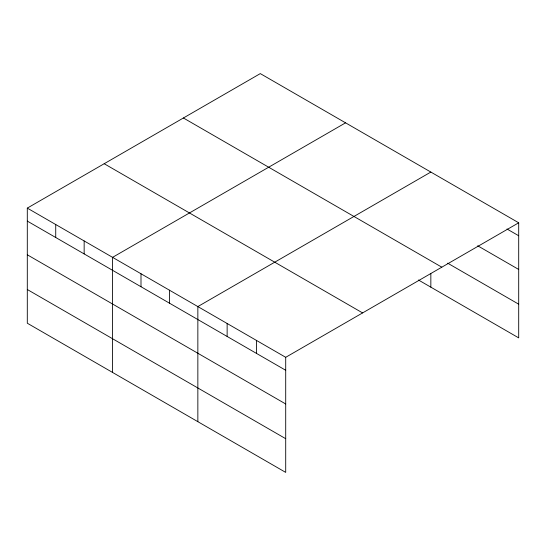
<?xml version="1.0" encoding="UTF-8"?>
<svg xmlns="http://www.w3.org/2000/svg" width="546" height="546" viewBox="0 0 546 546"><rect width="100%" height="100%" fill="white"/><g stroke="black" fill="none" stroke-linecap="round" stroke-linejoin="round"><path stroke-width="0.82" d="M285.708 403.979L285.708 357.309L27.3 208.115L27.3 323.212L285.708 472.399L285.708 403.979L27.3 254.791M418.454 280.002L518.7 337.885L518.7 222.788L260.292 73.601L27.3 208.115M345.57 122.83L112.572 257.35L112.572 372.447M430.842 172.065L197.85 306.579L197.85 421.676M285.708 357.309L518.7 222.788M506.988 228.992L518.7 235.756M477.702 245.789L518.7 269.458M447.679 263.179L518.7 304.183M183.408 117.991L441.81 267.178M104.19 163.725L362.592 312.913M27.3 221.089L285.708 370.277M27.3 289.51L285.708 438.697M430.842 273.676L430.842 287.155M256.422 340.397L256.422 353.371M227.136 323.491L227.136 336.459M169.424 290.172L169.424 303.139M140.998 273.758L140.998 286.732M84.152 240.936L84.152 253.91M55.726 224.529L55.726 237.496"/></g></svg>
